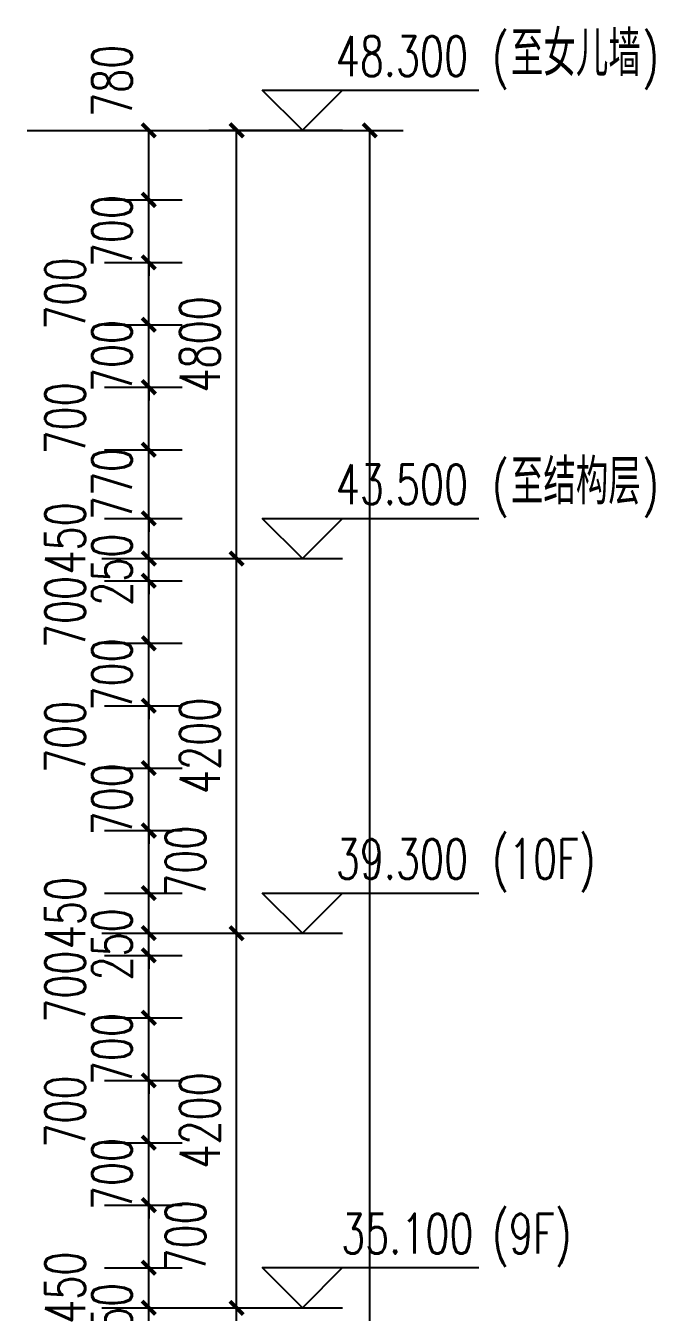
# Model space of a CAD drawing. Header units: millimetres. Extents: x 500457 to 783861, y -293369 to -162148.
# Drawn here: x 633176 to 640231, y -195301 to -180878 of the extents above; entities that cross this region are included whole.
import ezdxf

# ---------------------------------------------------------------- set-up
doc = ezdxf.new("R2010")
doc.units = ezdxf.units.MM
doc.header["$LTSCALE"] = 1000
for name, color, linetype in [('DIM_ELEV', 3, 'Continuous'), ('PUB_DIM', 3, 'Continuous'), ('PUB_TEXT', 7, 'Continuous')]:
    doc.layers.add(name, color=color, linetype=linetype)
doc.styles.add('_TCH_DIM', font='SIMPLEX', dxfattribs={"bigfont": 'GBCBIG'})
doc.styles.add('_TCH_DIM_T3', font='SIMPLEX', dxfattribs={"width": 0.705882, "bigfont": 'GBCBIG'})
doc.dimstyles.new('_TCH_ARCH&&150', dxfattribs={"dimtxt": 446.25, "dimasz": 150, "dimexe": 375, "dimexo": 450, "dimgap": 189.375, "dimtad": 1, "dimdec": 0, "dimzin": 0, "dimdsep": 46, "dimtxsty": '_TCH_DIM_T3', "dimblk": 'ARCHTICK', "dimcen": 0.09, "dimclrt": 7, "dimazin": 2, "dimtfac": 1, "dimtdec": 0, "dimtix": 1, "dimtmove": 2, "dimatfit": 3, "dimfxl": 1, "dimtolj": 1, "dimtzin": 0, "dimarcsym": 0})

# ---------------------------------------------------------------- blocks, each defined once
blk = doc.blocks.new('_ArchTick')
at = {"color": 0, "linetype": 'ByBlock', "const_width": 0.3}
blk.add_lwpolyline([(-0.5, -0.5), (0.5, 0.5)], dxfattribs=at)
blk = doc.blocks.new('*D298')
at = {"layer": 'Defpoints', "color": 0, "transparency": 16777216}
for p in [(633609, -195251), (634557, -195251), (633609, -195501)]:
    blk.add_point(p, dxfattribs=at)
at = {"layer": 'PUB_DIM', "color": 0, "lineweight": -2, "transparency": 16777216}
for p, q in [((634557, -195251), (634557, -195101)), ((634059, -195251), (634932, -195251)), ((634557, -195501), (634557, -195251)), ((634059, -195501), (634932, -195501)), ((634557, -195501), (634557, -195651))]:
    blk.add_line(p, q, dxfattribs=at)
at = {"layer": 'PUB_DIM', "color": 0, "lineweight": -2, "transparency": 16777216, "xscale": 150, "yscale": 150, "zscale": 150}
for p, rotation in [((634557, -195251), 270), ((634557, -195501), 90)]:
    blk.add_blockref('_ArchTick', p, dxfattribs=dict(at, rotation=rotation))
at = {"layer": 'PUB_DIM', "color": 7, "transparency": 16777216, "insert": (634144, -195376), "char_height": 446.2, "attachment_point": 5, "rotation": 90, "style": '_TCH_DIM_T3'}
blk.add_mtext('\\A1;250', dxfattribs=at)
blk = doc.blocks.new('*D299')
at = {"layer": 'Defpoints', "color": 0, "transparency": 16777216}
for p in [(633609, -194801), (634557, -194801), (633609, -195251)]:
    blk.add_point(p, dxfattribs=at)
at = {"layer": 'PUB_DIM', "color": 0, "lineweight": -2, "transparency": 16777216}
for p, q in [((634059, -194801), (634932, -194801)), ((634557, -195251), (634557, -194801)), ((634059, -195251), (634932, -195251))]:
    blk.add_line(p, q, dxfattribs=at)
at = {"layer": 'PUB_DIM', "color": 0, "lineweight": -2, "transparency": 16777216, "xscale": 150, "yscale": 150, "zscale": 150}
for p, rotation in [((634557, -194801), 90), ((634557, -195251), 270)]:
    blk.add_blockref('_ArchTick', p, dxfattribs=dict(at, rotation=rotation))
at = {"layer": 'PUB_DIM', "color": 7, "transparency": 16777216, "insert": (633619, -195026), "char_height": 446.2, "attachment_point": 5, "rotation": 90, "style": '_TCH_DIM_T3'}
blk.add_mtext('\\A1;450', dxfattribs=at)
blk = doc.blocks.new('*D300')
at = {"layer": 'Defpoints', "color": 0, "transparency": 16777216}
for p in [(633609, -194101), (634557, -194101), (633609, -194801)]:
    blk.add_point(p, dxfattribs=at)
at = {"layer": 'PUB_DIM', "color": 0, "lineweight": -2, "transparency": 16777216}
for p, q in [((634059, -194101), (634932, -194101)), ((634557, -194801), (634557, -194101)), ((634059, -194801), (634932, -194801))]:
    blk.add_line(p, q, dxfattribs=at)
at = {"layer": 'PUB_DIM', "color": 0, "lineweight": -2, "transparency": 16777216, "xscale": 150, "yscale": 150, "zscale": 150}
for p, rotation in [((634557, -194101), 90), ((634557, -194801), 270)]:
    blk.add_blockref('_ArchTick', p, dxfattribs=dict(at, rotation=rotation))
at = {"layer": 'PUB_DIM', "color": 7, "transparency": 16777216, "insert": (634969, -194451), "char_height": 446.2, "attachment_point": 5, "rotation": 90, "style": '_TCH_DIM_T3'}
blk.add_mtext('\\A1;700', dxfattribs=at)
blk = doc.blocks.new('*D301')
at = {"layer": 'Defpoints', "color": 0, "transparency": 16777216}
for p in [(633609, -193401), (634557, -193401), (633609, -194101)]:
    blk.add_point(p, dxfattribs=at)
at = {"layer": 'PUB_DIM', "color": 0, "lineweight": -2, "transparency": 16777216}
for p, q in [((634557, -193401), (634557, -193251)), ((634059, -193401), (634932, -193401)), ((634557, -194101), (634557, -193401)), ((634059, -194101), (634932, -194101)), ((634557, -194101), (634557, -194251))]:
    blk.add_line(p, q, dxfattribs=at)
at = {"layer": 'PUB_DIM', "color": 0, "lineweight": -2, "transparency": 16777216, "xscale": 150, "yscale": 150, "zscale": 150}
for p, rotation in [((634557, -193401), 270), ((634557, -194101), 90)]:
    blk.add_blockref('_ArchTick', p, dxfattribs=dict(at, rotation=rotation))
at = {"layer": 'PUB_DIM', "color": 7, "transparency": 16777216, "insert": (634144, -193751), "char_height": 446.2, "attachment_point": 5, "rotation": 90, "style": '_TCH_DIM_T3'}
blk.add_mtext('\\A1;700', dxfattribs=at)
blk = doc.blocks.new('*D302')
at = {"layer": 'Defpoints', "color": 0, "transparency": 16777216}
for p in [(633609, -192701), (634557, -192701), (633609, -193401)]:
    blk.add_point(p, dxfattribs=at)
at = {"layer": 'PUB_DIM', "color": 0, "lineweight": -2, "transparency": 16777216}
for p, q in [((634059, -192701), (634932, -192701)), ((634557, -193401), (634557, -192701)), ((634059, -193401), (634932, -193401))]:
    blk.add_line(p, q, dxfattribs=at)
at = {"layer": 'PUB_DIM', "color": 0, "lineweight": -2, "transparency": 16777216, "xscale": 150, "yscale": 150, "zscale": 150}
for p, rotation in [((634557, -192701), 90), ((634557, -193401), 270)]:
    blk.add_blockref('_ArchTick', p, dxfattribs=dict(at, rotation=rotation))
at = {"layer": 'PUB_DIM', "color": 7, "transparency": 16777216, "insert": (633619, -193051), "char_height": 446.2, "attachment_point": 5, "rotation": 90, "style": '_TCH_DIM_T3'}
blk.add_mtext('\\A1;700', dxfattribs=at)
blk = doc.blocks.new('*D303')
at = {"layer": 'Defpoints', "color": 0, "transparency": 16777216}
for p in [(633609, -192001), (634557, -192001), (633609, -192701)]:
    blk.add_point(p, dxfattribs=at)
at = {"layer": 'PUB_DIM', "color": 0, "lineweight": -2, "transparency": 16777216}
for p, q in [((634557, -192001), (634557, -191851)), ((634059, -192001), (634932, -192001)), ((634557, -192701), (634557, -192001)), ((634059, -192701), (634932, -192701)), ((634557, -192701), (634557, -192851))]:
    blk.add_line(p, q, dxfattribs=at)
at = {"layer": 'PUB_DIM', "color": 0, "lineweight": -2, "transparency": 16777216, "xscale": 150, "yscale": 150, "zscale": 150}
for p, rotation in [((634557, -192001), 270), ((634557, -192701), 90)]:
    blk.add_blockref('_ArchTick', p, dxfattribs=dict(at, rotation=rotation))
at = {"layer": 'PUB_DIM', "color": 7, "transparency": 16777216, "insert": (634144, -192351), "char_height": 446.2, "attachment_point": 5, "rotation": 90, "style": '_TCH_DIM_T3'}
blk.add_mtext('\\A1;700', dxfattribs=at)
blk = doc.blocks.new('*D304')
at = {"layer": 'Defpoints', "color": 0, "transparency": 16777216}
for p in [(633609, -191301), (634557, -191301), (633609, -192001)]:
    blk.add_point(p, dxfattribs=at)
at = {"layer": 'PUB_DIM', "color": 0, "lineweight": -2, "transparency": 16777216}
for p, q in [((634059, -191301), (634932, -191301)), ((634557, -192001), (634557, -191301)), ((634059, -192001), (634932, -192001))]:
    blk.add_line(p, q, dxfattribs=at)
at = {"layer": 'PUB_DIM', "color": 0, "lineweight": -2, "transparency": 16777216, "xscale": 150, "yscale": 150, "zscale": 150}
for p, rotation in [((634557, -191301), 90), ((634557, -192001), 270)]:
    blk.add_blockref('_ArchTick', p, dxfattribs=dict(at, rotation=rotation))
at = {"layer": 'PUB_DIM', "color": 7, "transparency": 16777216, "insert": (633619, -191651), "char_height": 446.2, "attachment_point": 5, "rotation": 90, "style": '_TCH_DIM_T3'}
blk.add_mtext('\\A1;700', dxfattribs=at)
blk = doc.blocks.new('*D305')
at = {"layer": 'Defpoints', "color": 0, "transparency": 16777216}
for p in [(633609, -191051), (634557, -191051), (633609, -191301)]:
    blk.add_point(p, dxfattribs=at)
at = {"layer": 'PUB_DIM', "color": 0, "lineweight": -2, "transparency": 16777216}
for p, q in [((634557, -191051), (634557, -190901)), ((634059, -191051), (634932, -191051)), ((634557, -191301), (634557, -191051)), ((634059, -191301), (634932, -191301)), ((634557, -191301), (634557, -191451))]:
    blk.add_line(p, q, dxfattribs=at)
at = {"layer": 'PUB_DIM', "color": 0, "lineweight": -2, "transparency": 16777216, "xscale": 150, "yscale": 150, "zscale": 150}
for p, rotation in [((634557, -191051), 270), ((634557, -191301), 90)]:
    blk.add_blockref('_ArchTick', p, dxfattribs=dict(at, rotation=rotation))
at = {"layer": 'PUB_DIM', "color": 7, "transparency": 16777216, "insert": (634144, -191176), "char_height": 446.2, "attachment_point": 5, "rotation": 90, "style": '_TCH_DIM_T3'}
blk.add_mtext('\\A1;250', dxfattribs=at)
blk = doc.blocks.new('*D306')
at = {"layer": 'Defpoints', "color": 0, "transparency": 16777216}
for p in [(633609, -190601), (634557, -190601), (633609, -191051)]:
    blk.add_point(p, dxfattribs=at)
at = {"layer": 'PUB_DIM', "color": 0, "lineweight": -2, "transparency": 16777216}
for p, q in [((634059, -190601), (634932, -190601)), ((634557, -191051), (634557, -190601)), ((634059, -191051), (634932, -191051))]:
    blk.add_line(p, q, dxfattribs=at)
at = {"layer": 'PUB_DIM', "color": 0, "lineweight": -2, "transparency": 16777216, "xscale": 150, "yscale": 150, "zscale": 150}
for p, rotation in [((634557, -190601), 90), ((634557, -191051), 270)]:
    blk.add_blockref('_ArchTick', p, dxfattribs=dict(at, rotation=rotation))
at = {"layer": 'PUB_DIM', "color": 7, "transparency": 16777216, "insert": (633619, -190826), "char_height": 446.2, "attachment_point": 5, "rotation": 90, "style": '_TCH_DIM_T3'}
blk.add_mtext('\\A1;450', dxfattribs=at)
blk = doc.blocks.new('*D307')
at = {"layer": 'Defpoints', "color": 0, "transparency": 16777216}
for p in [(633609, -189901), (634557, -189901), (633609, -190601)]:
    blk.add_point(p, dxfattribs=at)
at = {"layer": 'PUB_DIM', "color": 0, "lineweight": -2, "transparency": 16777216}
for p, q in [((634059, -189901), (634932, -189901)), ((634557, -190601), (634557, -189901)), ((634059, -190601), (634932, -190601))]:
    blk.add_line(p, q, dxfattribs=at)
at = {"layer": 'PUB_DIM', "color": 0, "lineweight": -2, "transparency": 16777216, "xscale": 150, "yscale": 150, "zscale": 150}
for p, rotation in [((634557, -189901), 90), ((634557, -190601), 270)]:
    blk.add_blockref('_ArchTick', p, dxfattribs=dict(at, rotation=rotation))
at = {"layer": 'PUB_DIM', "color": 7, "transparency": 16777216, "insert": (634969, -190251), "char_height": 446.2, "attachment_point": 5, "rotation": 90, "style": '_TCH_DIM_T3'}
blk.add_mtext('\\A1;700', dxfattribs=at)
blk = doc.blocks.new('*D308')
at = {"layer": 'Defpoints', "color": 0, "transparency": 16777216}
for p in [(633609, -189201), (634557, -189201), (633609, -189901)]:
    blk.add_point(p, dxfattribs=at)
at = {"layer": 'PUB_DIM', "color": 0, "lineweight": -2, "transparency": 16777216}
for p, q in [((634557, -189201), (634557, -189051)), ((634059, -189201), (634932, -189201)), ((634557, -189901), (634557, -189201)), ((634059, -189901), (634932, -189901)), ((634557, -189901), (634557, -190051))]:
    blk.add_line(p, q, dxfattribs=at)
at = {"layer": 'PUB_DIM', "color": 0, "lineweight": -2, "transparency": 16777216, "xscale": 150, "yscale": 150, "zscale": 150}
for p, rotation in [((634557, -189201), 270), ((634557, -189901), 90)]:
    blk.add_blockref('_ArchTick', p, dxfattribs=dict(at, rotation=rotation))
at = {"layer": 'PUB_DIM', "color": 7, "transparency": 16777216, "insert": (634144, -189551), "char_height": 446.2, "attachment_point": 5, "rotation": 90, "style": '_TCH_DIM_T3'}
blk.add_mtext('\\A1;700', dxfattribs=at)
blk = doc.blocks.new('*D309')
at = {"layer": 'Defpoints', "color": 0, "transparency": 16777216}
for p in [(633609, -188501), (634557, -188501), (633609, -189201)]:
    blk.add_point(p, dxfattribs=at)
at = {"layer": 'PUB_DIM', "color": 0, "lineweight": -2, "transparency": 16777216}
for p, q in [((634059, -188501), (634932, -188501)), ((634557, -189201), (634557, -188501)), ((634059, -189201), (634932, -189201))]:
    blk.add_line(p, q, dxfattribs=at)
at = {"layer": 'PUB_DIM', "color": 0, "lineweight": -2, "transparency": 16777216, "xscale": 150, "yscale": 150, "zscale": 150}
for p, rotation in [((634557, -188501), 90), ((634557, -189201), 270)]:
    blk.add_blockref('_ArchTick', p, dxfattribs=dict(at, rotation=rotation))
at = {"layer": 'PUB_DIM', "color": 7, "transparency": 16777216, "insert": (633619, -188851), "char_height": 446.2, "attachment_point": 5, "rotation": 90, "style": '_TCH_DIM_T3'}
blk.add_mtext('\\A1;700', dxfattribs=at)
blk = doc.blocks.new('*D310')
at = {"layer": 'Defpoints', "color": 0, "transparency": 16777216}
for p in [(633609, -187801), (634557, -187801), (633609, -188501)]:
    blk.add_point(p, dxfattribs=at)
at = {"layer": 'PUB_DIM', "color": 0, "lineweight": -2, "transparency": 16777216}
for p, q in [((634557, -187801), (634557, -187651)), ((634059, -187801), (634932, -187801)), ((634557, -188501), (634557, -187801)), ((634059, -188501), (634932, -188501)), ((634557, -188501), (634557, -188651))]:
    blk.add_line(p, q, dxfattribs=at)
at = {"layer": 'PUB_DIM', "color": 0, "lineweight": -2, "transparency": 16777216, "xscale": 150, "yscale": 150, "zscale": 150}
for p, rotation in [((634557, -187801), 270), ((634557, -188501), 90)]:
    blk.add_blockref('_ArchTick', p, dxfattribs=dict(at, rotation=rotation))
at = {"layer": 'PUB_DIM', "color": 7, "transparency": 16777216, "insert": (634144, -188151), "char_height": 446.2, "attachment_point": 5, "rotation": 90, "style": '_TCH_DIM_T3'}
blk.add_mtext('\\A1;700', dxfattribs=at)
blk = doc.blocks.new('*D311')
at = {"layer": 'Defpoints', "color": 0, "transparency": 16777216}
for p in [(633609, -187101), (634557, -187101), (633609, -187801)]:
    blk.add_point(p, dxfattribs=at)
at = {"layer": 'PUB_DIM', "color": 0, "lineweight": -2, "transparency": 16777216}
for p, q in [((634059, -187101), (634932, -187101)), ((634557, -187801), (634557, -187101)), ((634059, -187801), (634932, -187801))]:
    blk.add_line(p, q, dxfattribs=at)
at = {"layer": 'PUB_DIM', "color": 0, "lineweight": -2, "transparency": 16777216, "xscale": 150, "yscale": 150, "zscale": 150}
for p, rotation in [((634557, -187101), 90), ((634557, -187801), 270)]:
    blk.add_blockref('_ArchTick', p, dxfattribs=dict(at, rotation=rotation))
at = {"layer": 'PUB_DIM', "color": 7, "transparency": 16777216, "insert": (633619, -187451), "char_height": 446.2, "attachment_point": 5, "rotation": 90, "style": '_TCH_DIM_T3'}
blk.add_mtext('\\A1;700', dxfattribs=at)
blk = doc.blocks.new('*D312')
at = {"layer": 'Defpoints', "color": 0, "transparency": 16777216}
for p in [(633609, -186851), (634557, -186851), (633609, -187101)]:
    blk.add_point(p, dxfattribs=at)
at = {"layer": 'PUB_DIM', "color": 0, "lineweight": -2, "transparency": 16777216}
for p, q in [((634557, -186851), (634557, -186701)), ((634059, -186851), (634932, -186851)), ((634557, -187101), (634557, -186851)), ((634059, -187101), (634932, -187101)), ((634557, -187101), (634557, -187251))]:
    blk.add_line(p, q, dxfattribs=at)
at = {"layer": 'PUB_DIM', "color": 0, "lineweight": -2, "transparency": 16777216, "xscale": 150, "yscale": 150, "zscale": 150}
for p, rotation in [((634557, -186851), 270), ((634557, -187101), 90)]:
    blk.add_blockref('_ArchTick', p, dxfattribs=dict(at, rotation=rotation))
at = {"layer": 'PUB_DIM', "color": 7, "transparency": 16777216, "insert": (634144, -186976), "char_height": 446.2, "attachment_point": 5, "rotation": 90, "style": '_TCH_DIM_T3'}
blk.add_mtext('\\A1;250', dxfattribs=at)
blk = doc.blocks.new('*D313')
at = {"layer": 'Defpoints', "color": 0, "transparency": 16777216}
for p in [(633609, -186401), (634557, -186401), (633609, -186851)]:
    blk.add_point(p, dxfattribs=at)
at = {"layer": 'PUB_DIM', "color": 0, "lineweight": -2, "transparency": 16777216}
for p, q in [((634059, -186401), (634932, -186401)), ((634557, -186851), (634557, -186401)), ((634059, -186851), (634932, -186851))]:
    blk.add_line(p, q, dxfattribs=at)
at = {"layer": 'PUB_DIM', "color": 0, "lineweight": -2, "transparency": 16777216, "xscale": 150, "yscale": 150, "zscale": 150}
for p, rotation in [((634557, -186401), 90), ((634557, -186851), 270)]:
    blk.add_blockref('_ArchTick', p, dxfattribs=dict(at, rotation=rotation))
at = {"layer": 'PUB_DIM', "color": 7, "transparency": 16777216, "insert": (633619, -186626), "char_height": 446.2, "attachment_point": 5, "rotation": 90, "style": '_TCH_DIM_T3'}
blk.add_mtext('\\A1;450', dxfattribs=at)
blk = doc.blocks.new('*D314')
at = {"layer": 'Defpoints', "color": 0, "transparency": 16777216}
for p in [(633609, -185631), (634557, -185631), (633609, -186401)]:
    blk.add_point(p, dxfattribs=at)
at = {"layer": 'PUB_DIM', "color": 0, "lineweight": -2, "transparency": 16777216}
for p, q in [((634557, -185631), (634557, -185481)), ((634059, -185631), (634932, -185631)), ((634557, -186401), (634557, -185631)), ((634059, -186401), (634932, -186401)), ((634557, -186401), (634557, -186551))]:
    blk.add_line(p, q, dxfattribs=at)
at = {"layer": 'PUB_DIM', "color": 0, "lineweight": -2, "transparency": 16777216, "xscale": 150, "yscale": 150, "zscale": 150}
for p, rotation in [((634557, -185631), 270), ((634557, -186401), 90)]:
    blk.add_blockref('_ArchTick', p, dxfattribs=dict(at, rotation=rotation))
at = {"layer": 'PUB_DIM', "color": 7, "transparency": 16777216, "insert": (634144, -186016), "char_height": 446.2, "attachment_point": 5, "rotation": 90, "style": '_TCH_DIM_T3'}
blk.add_mtext('\\A1;770', dxfattribs=at)
blk = doc.blocks.new('*D315')
at = {"layer": 'Defpoints', "color": 0, "transparency": 16777216}
for p in [(633609, -184931), (634557, -184931), (633609, -185631)]:
    blk.add_point(p, dxfattribs=at)
at = {"layer": 'PUB_DIM', "color": 0, "lineweight": -2, "transparency": 16777216}
for p, q in [((634059, -184931), (634932, -184931)), ((634557, -185631), (634557, -184931)), ((634059, -185631), (634932, -185631))]:
    blk.add_line(p, q, dxfattribs=at)
at = {"layer": 'PUB_DIM', "color": 0, "lineweight": -2, "transparency": 16777216, "xscale": 150, "yscale": 150, "zscale": 150}
for p, rotation in [((634557, -184931), 90), ((634557, -185631), 270)]:
    blk.add_blockref('_ArchTick', p, dxfattribs=dict(at, rotation=rotation))
at = {"layer": 'PUB_DIM', "color": 7, "transparency": 16777216, "insert": (633619, -185281), "char_height": 446.2, "attachment_point": 5, "rotation": 90, "style": '_TCH_DIM_T3'}
blk.add_mtext('\\A1;700', dxfattribs=at)
blk = doc.blocks.new('*D316')
at = {"layer": 'Defpoints', "color": 0, "transparency": 16777216}
for p in [(633609, -184231), (634557, -184231), (633609, -184931)]:
    blk.add_point(p, dxfattribs=at)
at = {"layer": 'PUB_DIM', "color": 0, "lineweight": -2, "transparency": 16777216}
for p, q in [((634557, -184231), (634557, -184081)), ((634059, -184231), (634932, -184231)), ((634557, -184931), (634557, -184231)), ((634059, -184931), (634932, -184931)), ((634557, -184931), (634557, -185081))]:
    blk.add_line(p, q, dxfattribs=at)
at = {"layer": 'PUB_DIM', "color": 0, "lineweight": -2, "transparency": 16777216, "xscale": 150, "yscale": 150, "zscale": 150}
for p, rotation in [((634557, -184231), 270), ((634557, -184931), 90)]:
    blk.add_blockref('_ArchTick', p, dxfattribs=dict(at, rotation=rotation))
at = {"layer": 'PUB_DIM', "color": 7, "transparency": 16777216, "insert": (634144, -184581), "char_height": 446.2, "attachment_point": 5, "rotation": 90, "style": '_TCH_DIM_T3'}
blk.add_mtext('\\A1;700', dxfattribs=at)
blk = doc.blocks.new('*D317')
at = {"layer": 'Defpoints', "color": 0, "transparency": 16777216}
for p in [(633609, -183531), (634557, -183531), (633609, -184231)]:
    blk.add_point(p, dxfattribs=at)
at = {"layer": 'PUB_DIM', "color": 0, "lineweight": -2, "transparency": 16777216}
for p, q in [((634059, -183531), (634932, -183531)), ((634557, -184231), (634557, -183531)), ((634059, -184231), (634932, -184231))]:
    blk.add_line(p, q, dxfattribs=at)
at = {"layer": 'PUB_DIM', "color": 0, "lineweight": -2, "transparency": 16777216, "xscale": 150, "yscale": 150, "zscale": 150}
for p, rotation in [((634557, -183531), 90), ((634557, -184231), 270)]:
    blk.add_blockref('_ArchTick', p, dxfattribs=dict(at, rotation=rotation))
at = {"layer": 'PUB_DIM', "color": 7, "transparency": 16777216, "insert": (633619, -183881), "char_height": 446.2, "attachment_point": 5, "rotation": 90, "style": '_TCH_DIM_T3'}
blk.add_mtext('\\A1;700', dxfattribs=at)
blk = doc.blocks.new('*D318')
at = {"layer": 'Defpoints', "color": 0, "transparency": 16777216}
for p in [(633609, -182831), (634557, -182831), (633609, -183531)]:
    blk.add_point(p, dxfattribs=at)
at = {"layer": 'PUB_DIM', "color": 0, "lineweight": -2, "transparency": 16777216}
for p, q in [((634557, -182831), (634557, -182681)), ((634059, -182831), (634932, -182831)), ((634557, -183531), (634557, -182831)), ((634059, -183531), (634932, -183531)), ((634557, -183531), (634557, -183681))]:
    blk.add_line(p, q, dxfattribs=at)
at = {"layer": 'PUB_DIM', "color": 0, "lineweight": -2, "transparency": 16777216, "xscale": 150, "yscale": 150, "zscale": 150}
for p, rotation in [((634557, -182831), 270), ((634557, -183531), 90)]:
    blk.add_blockref('_ArchTick', p, dxfattribs=dict(at, rotation=rotation))
at = {"layer": 'PUB_DIM', "color": 7, "transparency": 16777216, "insert": (634144, -183181), "char_height": 446.2, "attachment_point": 5, "rotation": 90, "style": '_TCH_DIM_T3'}
blk.add_mtext('\\A1;700', dxfattribs=at)
blk = doc.blocks.new('*D319')
at = {"layer": 'Defpoints', "color": 0, "transparency": 16777216}
for p in [(633609, -182051), (634557, -182051), (633609, -182831)]:
    blk.add_point(p, dxfattribs=at)
at = {"layer": 'PUB_DIM', "color": 0, "lineweight": -2, "transparency": 16777216}
for p, q in [((634059, -182051), (634932, -182051)), ((634557, -182831), (634557, -182051)), ((634059, -182831), (634932, -182831))]:
    blk.add_line(p, q, dxfattribs=at)
at = {"layer": 'PUB_DIM', "color": 0, "lineweight": -2, "transparency": 16777216, "xscale": 150, "yscale": 150, "zscale": 150}
for p, rotation in [((634557, -182051), 90), ((634557, -182831), 270)]:
    blk.add_blockref('_ArchTick', p, dxfattribs=dict(at, rotation=rotation))
at = {"layer": 'PUB_DIM', "color": 7, "transparency": 16777216, "insert": (634144, -181496), "char_height": 446.2, "attachment_point": 5, "rotation": 90, "style": '_TCH_DIM_T3'}
blk.add_mtext('\\A1;780', dxfattribs=at)
blk = doc.blocks.new('*D320')
at = {"layer": 'Defpoints', "color": 0, "transparency": 16777216}
for p in [(632742, -182051), (637037, -182051), (632742, -235951)]:
    blk.add_point(p, dxfattribs=at)
at = {"layer": 'PUB_DIM', "color": 0, "lineweight": -2, "transparency": 16777216}
for p, q in [((633192, -182051), (637412, -182051)), ((637037, -235951), (637037, -182051)), ((633192, -235951), (637412, -235951))]:
    blk.add_line(p, q, dxfattribs=at)
at = {"layer": 'PUB_DIM', "color": 0, "lineweight": -2, "transparency": 16777216, "xscale": 150, "yscale": 150, "zscale": 150}
for p, rotation in [((637037, -182051), 90), ((637037, -235951), 270)]:
    blk.add_blockref('_ArchTick', p, dxfattribs=dict(at, rotation=rotation))
at = {"layer": 'PUB_DIM', "color": 7, "transparency": 16777216, "insert": (636625, -209001), "char_height": 446.2, "attachment_point": 5, "rotation": 90, "style": '_TCH_DIM_T3'}
blk.add_mtext('\\A1;53900', dxfattribs=at)
blk = doc.blocks.new('*D330')
at = {"layer": 'Defpoints', "color": 0, "transparency": 16777216}
for p in [(633579, -195251), (635543, -195251), (633579, -199451)]:
    blk.add_point(p, dxfattribs=at)
at = {"layer": 'PUB_DIM', "color": 0, "lineweight": -2, "transparency": 16777216}
for p, q in [((634029, -195251), (635918, -195251)), ((635543, -199451), (635543, -195251)), ((634029, -199451), (635918, -199451))]:
    blk.add_line(p, q, dxfattribs=at)
at = {"layer": 'PUB_DIM', "color": 0, "lineweight": -2, "transparency": 16777216, "xscale": 150, "yscale": 150, "zscale": 150}
for p, rotation in [((635543, -195251), 90), ((635543, -199451), 270)]:
    blk.add_blockref('_ArchTick', p, dxfattribs=dict(at, rotation=rotation))
at = {"layer": 'PUB_DIM', "color": 7, "transparency": 16777216, "insert": (635130, -197351), "char_height": 446.2, "attachment_point": 5, "rotation": 90, "style": '_TCH_DIM_T3'}
blk.add_mtext('\\A1;4200', dxfattribs=at)
blk = doc.blocks.new('*D331')
at = {"layer": 'Defpoints', "color": 0, "transparency": 16777216}
for p in [(633579, -191051), (635543, -191051), (633579, -195251)]:
    blk.add_point(p, dxfattribs=at)
at = {"layer": 'PUB_DIM', "color": 0, "lineweight": -2, "transparency": 16777216}
for p, q in [((634029, -191051), (635918, -191051)), ((635543, -195251), (635543, -191051)), ((634029, -195251), (635918, -195251))]:
    blk.add_line(p, q, dxfattribs=at)
at = {"layer": 'PUB_DIM', "color": 0, "lineweight": -2, "transparency": 16777216, "xscale": 150, "yscale": 150, "zscale": 150}
for p, rotation in [((635543, -191051), 90), ((635543, -195251), 270)]:
    blk.add_blockref('_ArchTick', p, dxfattribs=dict(at, rotation=rotation))
at = {"layer": 'PUB_DIM', "color": 7, "transparency": 16777216, "insert": (635130, -193151), "char_height": 446.2, "attachment_point": 5, "rotation": 90, "style": '_TCH_DIM_T3'}
blk.add_mtext('\\A1;4200', dxfattribs=at)
blk = doc.blocks.new('*D332')
at = {"layer": 'Defpoints', "color": 0, "transparency": 16777216}
for p in [(633579, -186851), (635543, -186851), (633579, -191051)]:
    blk.add_point(p, dxfattribs=at)
at = {"layer": 'PUB_DIM', "color": 0, "lineweight": -2, "transparency": 16777216}
for p, q in [((634029, -186851), (635918, -186851)), ((635543, -191051), (635543, -186851)), ((634029, -191051), (635918, -191051))]:
    blk.add_line(p, q, dxfattribs=at)
at = {"layer": 'PUB_DIM', "color": 0, "lineweight": -2, "transparency": 16777216, "xscale": 150, "yscale": 150, "zscale": 150}
for p, rotation in [((635543, -186851), 90), ((635543, -191051), 270)]:
    blk.add_blockref('_ArchTick', p, dxfattribs=dict(at, rotation=rotation))
at = {"layer": 'PUB_DIM', "color": 7, "transparency": 16777216, "insert": (635130, -188951), "char_height": 446.2, "attachment_point": 5, "rotation": 90, "style": '_TCH_DIM_T3'}
blk.add_mtext('\\A1;4200', dxfattribs=at)
blk = doc.blocks.new('*D333')
at = {"layer": 'Defpoints', "color": 0, "transparency": 16777216}
for p in [(633579, -182051), (635543, -182051), (633579, -186851)]:
    blk.add_point(p, dxfattribs=at)
at = {"layer": 'PUB_DIM', "color": 0, "lineweight": -2, "transparency": 16777216}
for p, q in [((634029, -182051), (635918, -182051)), ((635543, -186851), (635543, -182051)), ((634029, -186851), (635918, -186851))]:
    blk.add_line(p, q, dxfattribs=at)
at = {"layer": 'PUB_DIM', "color": 0, "lineweight": -2, "transparency": 16777216, "xscale": 150, "yscale": 150, "zscale": 150}
for p, rotation in [((635543, -182051), 90), ((635543, -186851), 270)]:
    blk.add_blockref('_ArchTick', p, dxfattribs=dict(at, rotation=rotation))
at = {"layer": 'PUB_DIM', "color": 7, "transparency": 16777216, "insert": (635130, -184451), "char_height": 446.2, "attachment_point": 5, "rotation": 90, "style": '_TCH_DIM_T3'}
blk.add_mtext('\\A1;4800', dxfattribs=at)

msp = doc.modelspace()

# ---------------------------------------------------------------- linework, layer by layer
at = {"layer": 'DIM_ELEV'}
for p, q in [((636281.1, -182050.7), (635831.1, -181600.7)), ((635831.1, -181600.7), (638261.1, -181600.7)), ((636281.1, -182050.7), (636731.1, -181600.7)), ((635231.1, -182050.7), (636731.1, -182050.7)), ((636281.1, -186850.7), (635831.1, -186400.7)), ((635831.1, -186400.7), (638261.1, -186400.7)), ((636281.1, -186850.7), (636731.1, -186400.7)), ((635231.1, -186850.7), (636731.1, -186850.7)), ((636281.1, -191050.7), (635831.1, -190600.7)), ((635831.1, -190600.7), (638261.1, -190600.7)), ((636281.1, -191050.7), (636731.1, -190600.7)), ((635231.1, -191050.7), (636731.1, -191050.7)), ((636281.1, -195250.7), (635831.1, -194800.7)), ((635831.1, -194800.7), (638261.1, -194800.7)), ((636281.1, -195250.7), (636731.1, -194800.7)), ((635231.1, -195250.7), (636731.1, -195250.7))]:
    msp.add_line(p, q, dxfattribs=at)

# ---------------------------------------------------------------- texts
at = {"layer": 'PUB_TEXT', "style": '_TCH_DIM', "width": 0.705882}
for s, height, p in [('48.300', 446.25, (636656.1, -181443.2)), ('(', 446.2, (638411.1, -181443.2)), (')', 446.2, (640095.6, -181443.2)), ('(', 446.2, (638411.1, -186243.2)), (')', 446.2, (640095.6, -186243.2)), ('43.500', 446.25, (636656.1, -186243.2)), ('(10F)', 446.25, (638411.1, -190443.2)), ('39.300', 446.25, (636656.1, -190443.2)), ('(9F)', 446.25, (638411.1, -194643.2)), ('35.100', 446.25, (636716.1, -194643.2))]:
    msp.add_text(s, height=height, dxfattribs=at).set_placement(p)
at = {"layer": 'PUB_TEXT', "style": '_TCH_DIM'}
for s, p in [('至女儿墙', (638621.1, -181443.2)), ('至结构层', (638621.1, -186243.2))]:
    msp.add_text(s, height=506.38, dxfattribs=at).set_placement(p)

# ---------------------------------------------------------------- dimensions: what is measured, and where the dimension line sits
at = {"layer": 'PUB_DIM'}
for base, p1, p2, picture, middle in [((634556.9, -182050.7), (633609.1, -182830.7), (633609.1, -182050.7), '*D319', (634144.4, -181495.7)), ((634556.9, -183530.7), (633609.1, -184230.7), (633609.1, -183530.7), '*D317', (633619.4, -183880.7)), ((634556.9, -184930.7), (633609.1, -185630.7), (633609.1, -184930.7), '*D315', (633619.4, -185280.7)), ((634556.9, -186400.7), (633609.1, -186850.7), (633609.1, -186400.7), '*D313', (633619.4, -186625.7)), ((634556.9, -187100.7), (633609.1, -187800.7), (633609.1, -187100.7), '*D311', (633619.4, -187450.7)), ((634556.9, -188500.7), (633609.1, -189200.7), (633609.1, -188500.7), '*D309', (633619.4, -188850.7)), ((634556.9, -189900.7), (633609.1, -190600.7), (633609.1, -189900.7), '*D307', (634969.4, -190250.7)), ((634556.9, -190600.7), (633609.1, -191050.7), (633609.1, -190600.7), '*D306', (633619.4, -190825.7)), ((634556.9, -191300.7), (633609.1, -192000.7), (633609.1, -191300.7), '*D304', (633619.4, -191650.7)), ((634556.9, -192700.7), (633609.1, -193400.7), (633609.1, -192700.7), '*D302', (633619.4, -193050.7)), ((634556.9, -194100.7), (633609.1, -194800.7), (633609.1, -194100.7), '*D300', (634969.4, -194450.7)), ((634556.9, -194800.7), (633609.1, -195250.7), (633609.1, -194800.7), '*D299', (633619.4, -195025.7))]:
    dim = msp.add_linear_dim(base=base, p1=p1, p2=p2, angle=90, dimstyle='_TCH_ARCH&&150', dxfattribs=at)
    dim.commit()
    dim.dimension.update_dxf_attribs({"geometry": picture, "text_midpoint": middle, "dimtype": 129})
for p1, p2, distance, picture, middle in [((632742.1, -235950.7), (632742.1, -182050.7), -4295.1, '*D320', (636624.7, -209000.7)), ((633579.4, -186850.7), (633579.4, -182050.7), -1963.5, '*D333', (635130.4, -184450.7)), ((633609.1, -183530.7), (633609.1, -182830.7), -947.8, '*D318', (634144.4, -183180.7)), ((633609.1, -184930.7), (633609.1, -184230.7), -947.8, '*D316', (634144.4, -184580.7)), ((633609.1, -186400.7), (633609.1, -185630.7), -947.8, '*D314', (634144.4, -186015.7)), ((633609.1, -187100.7), (633609.1, -186850.7), -947.8, '*D312', (634144.4, -186975.7)), ((633579.4, -191050.7), (633579.4, -186850.7), -1963.5, '*D332', (635130.4, -188950.7)), ((633609.1, -188500.7), (633609.1, -187800.7), -947.8, '*D310', (634144.4, -188150.7)), ((633609.1, -189900.7), (633609.1, -189200.7), -947.8, '*D308', (634144.4, -189550.7)), ((633609.1, -191300.7), (633609.1, -191050.7), -947.8, '*D305', (634144.4, -191175.7)), ((633579.4, -195250.7), (633579.4, -191050.7), -1963.5, '*D331', (635130.4, -193150.7)), ((633609.1, -192700.7), (633609.1, -192000.7), -947.8, '*D303', (634144.4, -192350.7)), ((633609.1, -194100.7), (633609.1, -193400.7), -947.8, '*D301', (634144.4, -193750.7)), ((633609.1, -195500.7), (633609.1, -195250.7), -947.8, '*D298', (634144.4, -195375.7)), ((633579.4, -199450.7), (633579.4, -195250.7), -1963.5, '*D330', (635130.4, -197350.7))]:
    dim = msp.add_aligned_dim(p1=p1, p2=p2, distance=distance, dimstyle='_TCH_ARCH&&150', dxfattribs=at)
    dim.commit()
    dim.dimension.update_dxf_attribs({"geometry": picture, "text_midpoint": middle})

doc.saveas('drawing.dxf')
